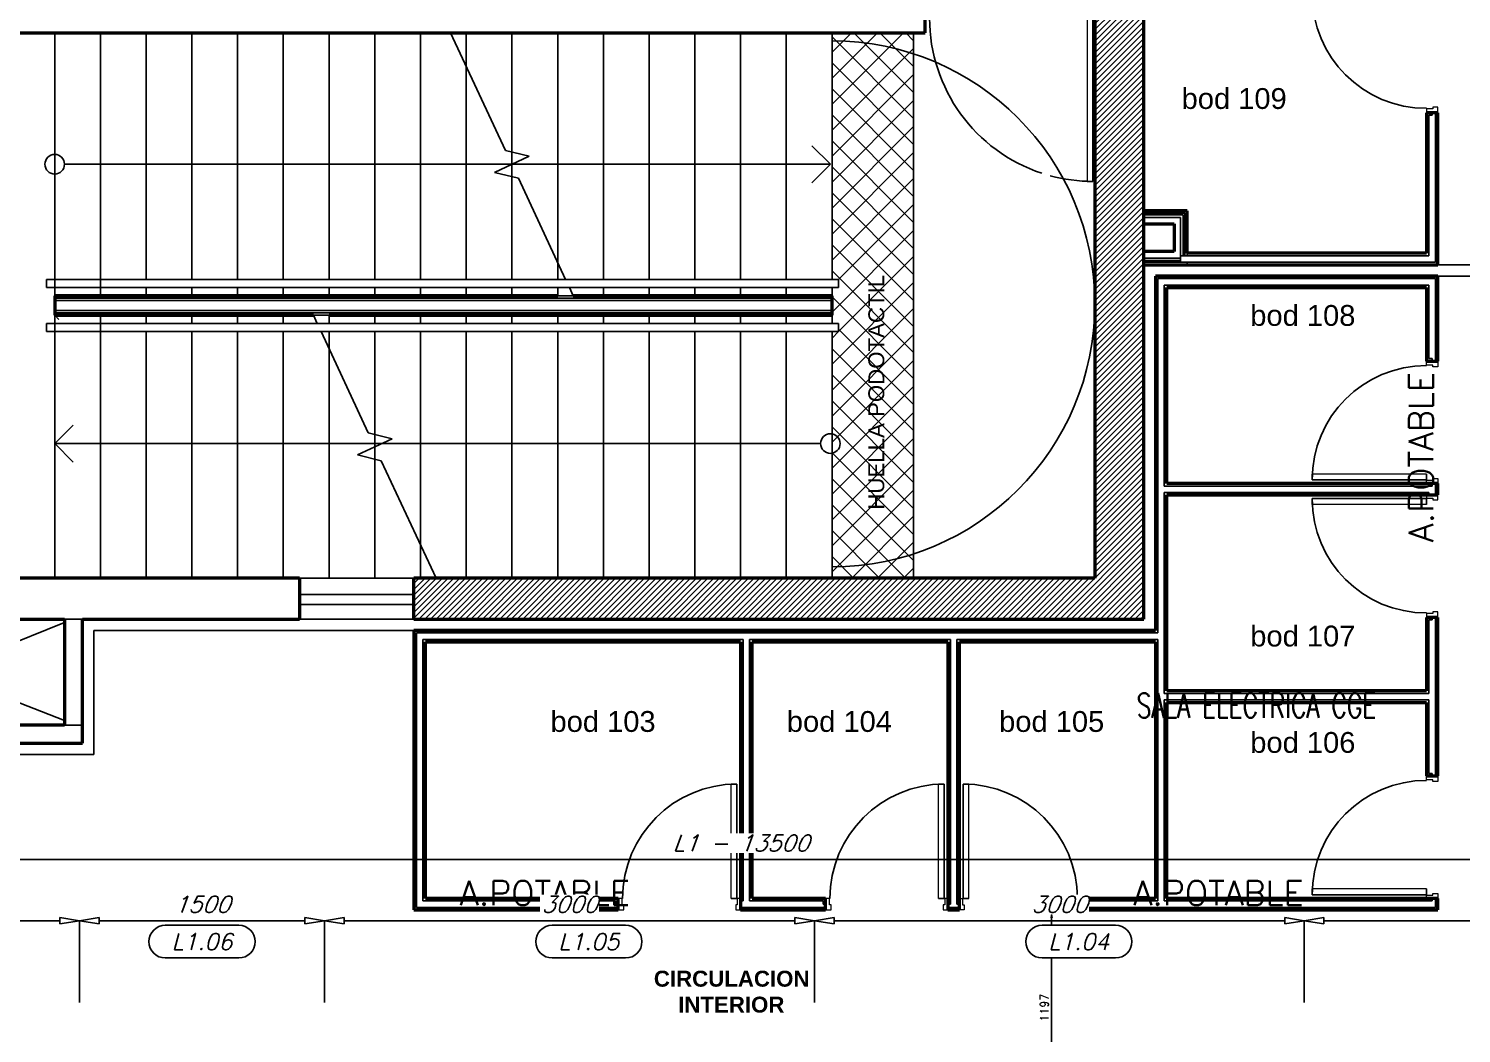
# Model space of a CAD drawing. Header units: millimetres. Extents: x -42700 to 155289, y -7931 to 68797.
# Drawn here: x 21795 to 30569, y 23163 to 29315 of the extents above; entities that cross this region are included whole.
import ezdxf
from ezdxf.enums import TextEntityAlignment as Align

# ---------------------------------------------------------------- set-up
doc = ezdxf.new("R2010")
doc.units = ezdxf.units.MM
doc.set_wipeout_variables(frame=1)
doc.linetypes.add('Overhead', pattern=[0.003969, 0.002381, -0.001587])
for name, color, linetype in [('01 arquitectura', 8, 'Continuous'), ('07.5 cotas detalle', 21, 'Continuous'), ('08.1 tags L1', 3, 'Continuous'), ('__L1_10Q', 7, 'Continuous')]:
    doc.layers.add(name, color=color, linetype=linetype)
doc.styles.add('Arial_2', font='arial.ttf', dxfattribs={"height": 0.0975})
doc.styles.add('Arial_4', font='arial.ttf', dxfattribs={"height": 0.1275})
doc.styles.add('Arial_B', font='arialbd.ttf', dxfattribs={"height": 0.0975})
doc.styles.add('DESC', font='romans.shx', dxfattribs={"oblique": 15})
doc.styles.add('QUOTE', font='romans.shx', dxfattribs={"oblique": 20})
doc.styles.add('ROMANS', font='romans')
doc.styles.add('ROMANS1', font='romans.shx')
doc.dimstyles.new('FIP_COTAS', dxfattribs={"dimtxt": 2, "dimasz": 1, "dimexe": 1, "dimexo": 1, "dimgap": 1, "dimtad": 1, "dimlfac": 0.25, "dimzin": 10, "dimdsep": 46, "dimtxsty": 'ROMANS', "dimcen": 1, "dimclrd": 256, "dimclre": 256, "dimclrt": 256, "dimadec": 0, "dimazin": 0, "dimtfac": 1, "dimtmove": 2, "dimatfit": 3, "dimfxl": 1, "dimtolj": 1, "dimtzin": 0, "dimarcsym": 0})
doc.dimstyles.new('QUOTE-DIS', dxfattribs={"dimscale": 50, "dimtxt": 2, "dimasz": 2.4, "dimexe": 0, "dimexo": 0, "dimgap": 1, "dimtad": 1, "dimdec": 0, "dimzin": 4, "dimdsep": 46, "dimtxsty": 'QUOTE', "dimblk1": 'CLOSEDBLANK', "dimblk2": 'CLOSEDBLANK', "dimsah": 1, "dimcen": 0.09, "dimclrd": 256, "dimclre": 256, "dimclrt": 9, "dimadec": 0, "dimazin": 0, "dimtfac": 1, "dimtdec": 0, "dimtix": 1, "dimtmove": 0, "dimatfit": 3, "dimldrblk": 'CLOSEDBLANK', "dimfxl": 1, "dimtfill": 1, "dimtolj": 1, "dimtzin": 0, "dimarcsym": 0})

# ---------------------------------------------------------------- blocks, each defined once
blk = doc.blocks.new('*D99')
at = {"layer": '07.5 cotas detalle', "lineweight": -2, "transparency": 16777216}
for p, q in [((28167.5, 23919.1), (28058.4, 23919.1)), ((28059.4, 23869.1), (28059.4, 22772.1)), ((28167.5, 22722.1), (28058.4, 22722.1))]:
    blk.add_line(p, q, dxfattribs=at)
at = {"layer": '07.5 cotas detalle', "transparency": 16777216}
for points in [[(28051.1, 23869.1), (28067.8, 23869.1), (28059.4, 23919.1)], [(28051.1, 22772.1), (28067.8, 22772.1), (28059.4, 22722.1)]]:
    blk.add_solid(points, dxfattribs=at)
at = {"layer": '07.5 cotas detalle', "color": 7, "transparency": 16777216, "insert": (28014.4, 23320.6), "char_height": 50, "attachment_point": 5, "rotation": 90, "style": 'ROMANS'}
blk.add_mtext('\\A1;1197', dxfattribs=at)
blk = doc.blocks.new('psz_tag')
blk.add_wipeout([(-225, 100), (-233.7, 99.6), (-242.4, 98.5), (-250.9, 96.6), (-259.2, 94), (-267.3, 90.6), (-275, 86.6), (-282.4, 81.9), (-289.3, 76.6), (-295.7, 70.7), (-301.6, 64.3), (-306.9, 57.4), (-311.6, 50), (-315.6, 42.3), (-319, 34.2), (-321.6, 25.9), (-323.5, 17.4), (-324.6, 8.7), (-325, 0), (-324.6, -8.7), (-323.5, -17.4), (-321.6, -25.9), (-319, -34.2), (-315.6, -42.3), (-311.6, -50), (-306.9, -57.4), (-301.6, -64.3), (-295.7, -70.7), (-289.3, -76.6), (-282.4, -81.9), (-275, -86.6), (-267.3, -90.6), (-259.2, -94), (-250.9, -96.6), (-242.4, -98.5), (-233.7, -99.6), (-225, -100), (225, -100), (233.7, -99.6), (242.4, -98.5), (250.9, -96.6), (259.2, -94), (267.3, -90.6), (275, -86.6), (282.4, -81.9), (289.3, -76.6), (295.7, -70.7), (301.6, -64.3), (306.9, -57.4), (311.6, -50), (315.6, -42.3), (319, -34.2), (321.6, -25.9), (323.5, -17.4), (324.6, -8.7), (325, 0), (324.6, 8.7), (323.5, 17.4), (321.6, 25.9), (319, 34.2), (315.6, 42.3), (311.6, 50), (306.9, 57.4), (301.6, 64.3), (295.7, 70.7), (289.3, 76.6), (282.4, 81.9), (275, 86.6), (267.3, 90.6), (259.2, 94), (250.9, 96.6), (242.4, 98.5), (233.7, 99.6), (225, 100)])
for p, q in [((-225, 100), (225, 100)), ((225, -100), (-225, -100))]:
    blk.add_line(p, q)
for centre, start, end in [((-225, 0), 90, 270), ((225, 0), 270, 90)]:
    blk.add_arc(centre, 100, start, end)
at = {"style": 'DESC', "oblique": 15, "flags": 8}
blk.add_attdef('TAG', text='', height=100, dxfattribs=at).set_placement((0, 0), align=Align.MIDDLE_CENTER)
blk = doc.blocks.new('_CLOSEDBLANK')
at = {"color": 0, "linetype": 'ByBlock'}
for p, q in [((-1, 0.167), (0, 0)), ((-1, 0.167), (-1, -0.167)), ((0, 0), (-1, -0.167))]:
    blk.add_line(p, q, dxfattribs=at)
blk = doc.blocks.new('*D378')
at = {"layer": '__L1_10Q', "lineweight": -2, "transparency": 16777216}
for p, q in [((29607, 23353), (29607, 23853)), ((32487, 23853), (29727, 23853)), ((32607, 23353), (32607, 23853))]:
    blk.add_line(p, q, dxfattribs=at)
at = {"layer": '__L1_10Q', "lineweight": -2, "transparency": 16777216, "xscale": 120, "yscale": 120, "zscale": 120, "rotation": 180}
blk.add_blockref('_CLOSEDBLANK', (29607, 23853), dxfattribs=at)
at = {"layer": '__L1_10Q', "lineweight": -2, "transparency": 16777216, "xscale": 120, "yscale": 120, "zscale": 120}
blk.add_blockref('_CLOSEDBLANK', (32607, 23853), dxfattribs=at)
at = {"layer": '__L1_10Q', "color": 9, "transparency": 16777216, "insert": (31107, 23953), "char_height": 100, "attachment_point": 5, "style": 'QUOTE', "bg_fill": 3, "box_fill_scale": 1.1, "bg_fill_color": 256, "bg_fill_true_color": 13158600, "bg_fill_transparency": 0}
blk.add_mtext('\\A1;3000', dxfattribs=at)
blk = doc.blocks.new('*D379')
at = {"layer": '__L1_10Q', "lineweight": -2, "transparency": 16777216}
for p, q in [((26607, 23353), (26607, 23853)), ((29487, 23853), (26727, 23853)), ((29607, 23353), (29607, 23853))]:
    blk.add_line(p, q, dxfattribs=at)
at = {"layer": '__L1_10Q', "lineweight": -2, "transparency": 16777216, "xscale": 120, "yscale": 120, "zscale": 120, "rotation": 180}
blk.add_blockref('_CLOSEDBLANK', (26607, 23853), dxfattribs=at)
at = {"layer": '__L1_10Q', "lineweight": -2, "transparency": 16777216, "xscale": 120, "yscale": 120, "zscale": 120}
blk.add_blockref('_CLOSEDBLANK', (29607, 23853), dxfattribs=at)
at = {"layer": '__L1_10Q', "color": 9, "transparency": 16777216, "insert": (28107, 23953), "char_height": 100, "attachment_point": 5, "style": 'QUOTE', "bg_fill": 3, "box_fill_scale": 1.1, "bg_fill_color": 256, "bg_fill_true_color": 13158600, "bg_fill_transparency": 0}
blk.add_mtext('\\A1;3000', dxfattribs=at)
blk = doc.blocks.new('*D380')
at = {"layer": '__L1_10Q', "lineweight": -2, "transparency": 16777216}
for p, q in [((23607, 23353), (23607, 23853)), ((26487, 23853), (23727, 23853)), ((26607, 23353), (26607, 23853))]:
    blk.add_line(p, q, dxfattribs=at)
at = {"layer": '__L1_10Q', "lineweight": -2, "transparency": 16777216, "xscale": 120, "yscale": 120, "zscale": 120, "rotation": 180}
blk.add_blockref('_CLOSEDBLANK', (23607, 23853), dxfattribs=at)
at = {"layer": '__L1_10Q', "lineweight": -2, "transparency": 16777216, "xscale": 120, "yscale": 120, "zscale": 120}
blk.add_blockref('_CLOSEDBLANK', (26607, 23853), dxfattribs=at)
at = {"layer": '__L1_10Q', "color": 9, "transparency": 16777216, "insert": (25107, 23953), "char_height": 100, "attachment_point": 5, "style": 'QUOTE', "bg_fill": 3, "box_fill_scale": 1.1, "bg_fill_color": 256, "bg_fill_true_color": 13158600, "bg_fill_transparency": 0}
blk.add_mtext('\\A1;3000', dxfattribs=at)
blk = doc.blocks.new('*D381')
at = {"layer": '__L1_10Q', "lineweight": -2, "transparency": 16777216}
for p, q in [((22107, 23353), (22107, 23853)), ((23487, 23853), (22227, 23853)), ((23607, 23353), (23607, 23853))]:
    blk.add_line(p, q, dxfattribs=at)
at = {"layer": '__L1_10Q', "lineweight": -2, "transparency": 16777216, "xscale": 120, "yscale": 120, "zscale": 120, "rotation": 180}
blk.add_blockref('_CLOSEDBLANK', (22107, 23853), dxfattribs=at)
at = {"layer": '__L1_10Q', "lineweight": -2, "transparency": 16777216, "xscale": 120, "yscale": 120, "zscale": 120}
blk.add_blockref('_CLOSEDBLANK', (23607, 23853), dxfattribs=at)
at = {"layer": '__L1_10Q', "color": 9, "transparency": 16777216, "insert": (22857, 23953), "char_height": 100, "attachment_point": 5, "style": 'QUOTE', "bg_fill": 3, "box_fill_scale": 1.1, "bg_fill_color": 256, "bg_fill_true_color": 13158600, "bg_fill_transparency": 0}
blk.add_mtext('\\A1;1500', dxfattribs=at)
blk = doc.blocks.new('*D382')
at = {"layer": '__L1_10Q', "lineweight": -2, "transparency": 16777216}
for p, q in [((19707, 23353), (19707, 23853)), ((21987, 23853), (19827, 23853)), ((22107, 23353), (22107, 23853))]:
    blk.add_line(p, q, dxfattribs=at)
at = {"layer": '__L1_10Q', "lineweight": -2, "transparency": 16777216, "xscale": 120, "yscale": 120, "zscale": 120, "rotation": 180}
blk.add_blockref('_CLOSEDBLANK', (19707, 23853), dxfattribs=at)
at = {"layer": '__L1_10Q', "lineweight": -2, "transparency": 16777216, "xscale": 120, "yscale": 120, "zscale": 120}
blk.add_blockref('_CLOSEDBLANK', (22107, 23853), dxfattribs=at)
at = {"layer": '__L1_10Q', "color": 9, "transparency": 16777216, "insert": (20907, 23953), "char_height": 100, "attachment_point": 5, "style": 'QUOTE', "bg_fill": 3, "box_fill_scale": 1.1, "bg_fill_color": 256, "bg_fill_true_color": 13158600, "bg_fill_transparency": 0}
blk.add_mtext('\\A1;2400', dxfattribs=at)
blk = doc.blocks.new('*D386')
at = {"layer": '__L1_10Q', "lineweight": -2, "transparency": 16777216}
for p, q in [((19407, 23353), (19407, 24228)), ((32787, 24228), (19527, 24228)), ((32907, 23353), (32907, 24228))]:
    blk.add_line(p, q, dxfattribs=at)
at = {"layer": '__L1_10Q', "lineweight": -2, "transparency": 16777216, "xscale": 120, "yscale": 120, "zscale": 120, "rotation": 180}
blk.add_blockref('_CLOSEDBLANK', (19407, 24228), dxfattribs=at)
at = {"layer": '__L1_10Q', "lineweight": -2, "transparency": 16777216, "xscale": 120, "yscale": 120, "zscale": 120}
blk.add_blockref('_CLOSEDBLANK', (32907, 24228), dxfattribs=at)
at = {"layer": '__L1_10Q', "color": 9, "transparency": 16777216, "insert": (26157, 24328), "char_height": 100, "attachment_point": 5, "style": 'QUOTE', "bg_fill": 3, "box_fill_scale": 1.1, "bg_fill_color": 256, "bg_fill_true_color": 13158600, "bg_fill_transparency": 0}
blk.add_mtext('\\A1;L1 - 13500', dxfattribs=at)

msp = doc.modelspace()

# ---------------------------------------------------------------- hatches: boundary and pattern name
at = {"layer": '01 arquitectura'}
h = msp.add_hatch(dxfattribs=at)
h.set_pattern_fill('_USER', color=9, scale=24.999937, angle=45, style=0, pattern_type=0)
h.set_pattern_definition([(45, (19924.695, 24939.628), (-17.677625, 17.677625), [])])
h.paths.add_polyline_path([(28624.673, 25699.626), (28624.673, 31754.61), (28324.674, 31754.61), (28324.674, 25949.625), (24154.684, 25949.625), (24154.684, 25699.626)])
h = msp.add_hatch(dxfattribs=at)
h.set_pattern_fill('FP_5', color=9, scale=999.9975, style=0, pattern_type=2)
h.set_pattern_definition([(45, (23022.68, 24364.56), (-79.5493, 79.5493), []), (135, (23022.68, 24364.56), (-79.5493, -79.5493), [])])
h.paths.add_polyline_path([(26754.678, 25949.625), (27214.677, 25949.625), (27214.677, 29289.617), (26714.678, 29289.617), (26714.678, 27779.62), (26754.678, 27779.62), (26754.678, 27729.621), (26714.678, 27729.621), (26714.678, 27509.621), (26754.678, 27509.621), (26754.678, 27459.621), (26714.678, 27459.621), (26714.678, 25949.625)])

# ---------------------------------------------------------------- linework, layer by layer
at = {"layer": '01 arquitectura', "color": 8, "lineweight": 50}
for p, q in [((28324.674, 31754.61), (28324.674, 25949.625)), ((28624.673, 25949.625), (28624.673, 31754.61)), ((27284.677, 29289.617), (27284.677, 29539.616)), ((19929.695, 29289.617), (27284.677, 29289.617)), ((30354.669, 28799.618), (30354.669, 27939.62)), ((30424.669, 28799.618), (30354.669, 28799.618)), ((30424.669, 27869.62), (30424.669, 28799.618)), ((28889.673, 28199.619), (28624.673, 28199.619)), ((28889.673, 27939.62), (28889.673, 28199.619)), ((28624.673, 28119.62), (28809.673, 28119.62)), ((28809.673, 28119.62), (28809.673, 27949.62)), ((28809.673, 27949.62), (28624.673, 27949.62)), ((30354.669, 27939.62), (28889.673, 27939.62)), ((28624.673, 27869.62), (30424.669, 27869.62)), ((28694.673, 27799.62), (28694.673, 25629.626)), ((30424.669, 27799.62), (28694.673, 27799.62)), ((28764.673, 26529.624), (28764.673, 27729.621)), ((28764.673, 27729.621), (30354.669, 27729.621)), ((30354.669, 27729.621), (30354.669, 27279.622)), ((30424.669, 27279.622), (30424.669, 27799.62)), ((25034.682, 27679.621), (21954.69, 27679.621)), ((21954.69, 27679.621), (21954.69, 27559.621)), ((26714.678, 27679.621), (25130.06, 27679.621)), ((26714.678, 27559.621), (26714.678, 27679.621)), ((21954.69, 27559.621), (23539.308, 27559.621)), ((23634.686, 27559.621), (26714.678, 27559.621)), ((30354.669, 27279.622), (30424.669, 27279.622)), ((30424.669, 26529.624), (28764.673, 26529.624)), ((30424.669, 26459.624), (30424.669, 26529.624)), ((28764.673, 26459.624), (30424.669, 26459.624)), ((28764.673, 25259.627), (28764.673, 26459.624)), ((23454.686, 25949.625), (20264.694, 25949.625)), ((23454.686, 25949.625), (23454.686, 25699.626)), ((28324.674, 25949.625), (24154.684, 25949.625)), ((24154.684, 25699.626), (24154.684, 25949.625)), ((28624.673, 25699.626), (28624.673, 25949.625)), ((30354.669, 25709.626), (30354.669, 25259.627)), ((30424.669, 25709.626), (30354.669, 25709.626)), ((30424.669, 24739.628), (30424.669, 25709.626)), ((20514.694, 25699.626), (22014.69, 25699.626)), ((22014.69, 25699.626), (22014.69, 25049.627)), ((22124.69, 25699.626), (23454.686, 25699.626)), ((22124.69, 24939.628), (22124.69, 25699.626)), ((24154.684, 25699.626), (28624.673, 25699.626)), ((28694.673, 25629.626), (24154.684, 25629.626)), ((24154.684, 25629.626), (24154.684, 23919.63)), ((24224.684, 23989.63), (24224.684, 25559.626)), ((24224.684, 25559.626), (26154.679, 25559.626)), ((26154.679, 25559.626), (26154.679, 23919.63)), ((26224.679, 25559.626), (27424.676, 25559.626)), ((26224.679, 23989.63), (26224.679, 25559.626)), ((27424.676, 25559.626), (27424.676, 23919.63)), ((27494.676, 25559.626), (28694.673, 25559.626)), ((27494.676, 23919.63), (27494.676, 25559.626)), ((28694.673, 25559.626), (28694.673, 23989.63)), ((30354.669, 25259.627), (28764.673, 25259.627)), ((28764.673, 25189.627), (30354.669, 25189.627)), ((28764.673, 23989.63), (28764.673, 25189.627)), ((30354.669, 25189.627), (30354.669, 24739.628)), ((22014.69, 25049.627), (20514.694, 25049.627)), ((18154.699, 24939.628), (22124.69, 24939.628)), ((30354.669, 24739.628), (30424.669, 24739.628)), ((25404.681, 23989.63), (24224.684, 23989.63)), ((25404.681, 23919.63), (25404.681, 23989.63)), ((26674.678, 23989.63), (26224.679, 23989.63)), ((26674.678, 23919.63), (26674.678, 23989.63)), ((28694.673, 23989.63), (28244.674, 23989.63)), ((28244.674, 23989.63), (28244.674, 23919.63)), ((30424.669, 23989.63), (28764.673, 23989.63)), ((30424.669, 23919.63), (30424.669, 23989.63)), ((24154.684, 23919.63), (25404.681, 23919.63)), ((26154.679, 23919.63), (26674.678, 23919.63)), ((27424.676, 23919.63), (27494.676, 23919.63)), ((28244.674, 23919.63), (30424.669, 23919.63))]:
    msp.add_line(p, q, dxfattribs=at)
at = {"layer": '01 arquitectura', "color": 8, "lineweight": 18}
for p, q in [((28277.146, 29379.616), (28277.146, 28379.619)), ((30354.669, 28824.625), (30354.669, 28799.618)), ((30394.669, 28824.625), (30354.669, 28824.625)), ((30424.669, 28834.625), (30394.669, 28834.625)), ((30394.669, 28834.625), (30394.669, 28824.625)), ((30424.669, 28799.618), (30424.669, 28834.625)), ((30354.669, 27254.614), (30354.669, 27279.622)), ((30394.669, 27254.614), (30354.669, 27254.614)), ((30394.669, 27244.614), (30394.669, 27254.614)), ((30424.669, 27244.614), (30394.669, 27244.614)), ((30424.669, 27279.622), (30424.669, 27244.614)), ((30354.669, 26587.152), (29654.671, 26587.152)), ((30354.669, 26549.669), (30394.669, 26549.669)), ((30354.669, 26529.624), (30354.669, 26549.669)), ((30394.669, 26559.598), (30424.669, 26559.598)), ((30394.669, 26549.669), (30394.669, 26559.598)), ((30424.669, 26559.598), (30424.669, 26529.624)), ((30354.669, 26459.624), (30354.669, 26439.578)), ((30354.669, 26439.578), (30394.669, 26439.578)), ((30394.669, 26439.578), (30394.669, 26429.649)), ((30394.669, 26429.649), (30424.669, 26429.649)), ((30424.669, 26429.649), (30424.669, 26459.624)), ((30354.669, 26402.096), (29654.671, 26402.096)), ((30354.669, 25734.633), (30354.669, 25709.626)), ((30394.669, 25734.633), (30354.669, 25734.633)), ((30424.669, 25744.633), (30394.669, 25744.633)), ((30394.669, 25744.633), (30394.669, 25734.633)), ((30424.669, 25709.626), (30424.669, 25744.633)), ((26097.151, 23989.63), (26097.151, 24689.628)), ((27367.148, 23989.63), (27367.148, 24689.628)), ((27552.204, 23989.63), (27552.204, 24689.628)), ((30354.669, 24714.621), (30354.669, 24739.628)), ((30394.669, 24714.621), (30354.669, 24714.621)), ((30394.669, 24704.621), (30394.669, 24714.621)), ((30424.669, 24704.621), (30394.669, 24704.621)), ((30424.669, 24739.628), (30424.669, 24704.621)), ((30354.669, 24047.158), (29654.671, 24047.158)), ((25429.689, 23989.63), (25404.681, 23989.63)), ((25429.689, 23949.63), (25429.689, 23989.63)), ((26154.679, 23989.63), (26134.634, 23989.63)), ((26134.634, 23989.63), (26134.634, 23949.63)), ((26699.686, 23989.63), (26674.678, 23989.63)), ((26699.686, 23949.63), (26699.686, 23989.63)), ((27424.676, 23989.63), (27404.63, 23989.63)), ((27404.63, 23989.63), (27404.63, 23949.63)), ((27494.676, 23989.63), (27514.722, 23989.63)), ((27514.722, 23989.63), (27514.722, 23949.63)), ((28219.667, 23949.63), (28219.667, 23989.63)), ((28219.667, 23989.63), (28244.674, 23989.63)), ((30354.669, 24009.676), (30394.669, 24009.676)), ((30354.669, 23989.63), (30354.669, 24009.676)), ((30394.669, 24019.605), (30424.669, 24019.605)), ((30394.669, 24009.676), (30394.669, 24019.605)), ((30424.669, 24019.605), (30424.669, 23989.63)), ((25404.681, 23919.63), (25439.689, 23919.63)), ((25439.689, 23949.63), (25429.689, 23949.63)), ((25439.689, 23919.63), (25439.689, 23949.63)), ((26134.634, 23949.63), (26124.705, 23949.63)), ((26124.705, 23949.63), (26124.705, 23919.63)), ((26124.705, 23919.63), (26154.679, 23919.63)), ((26674.678, 23919.63), (26709.686, 23919.63)), ((26709.686, 23949.63), (26699.686, 23949.63)), ((26709.686, 23919.63), (26709.686, 23949.63)), ((27404.63, 23949.63), (27394.701, 23949.63)), ((27394.701, 23949.63), (27394.701, 23919.63)), ((27394.701, 23919.63), (27424.676, 23919.63)), ((27524.651, 23919.63), (27494.676, 23919.63)), ((27514.722, 23949.63), (27524.651, 23949.63)), ((27524.651, 23949.63), (27524.651, 23919.63)), ((28209.667, 23949.63), (28219.667, 23949.63)), ((28209.667, 23919.63), (28209.667, 23949.63)), ((28244.674, 23919.63), (28209.667, 23919.63))]:
    msp.add_line(p, q, dxfattribs=at)
at = {"layer": '01 arquitectura', "color": 8}
for p, q in [((28312.146, 29379.616), (28312.146, 28379.619)), ((21954.69, 29289.617), (21454.691, 29289.617)), ((21954.69, 29289.617), (21954.69, 27679.621)), ((21954.69, 25949.625), (21954.69, 29289.617)), ((22234.689, 29289.617), (22234.689, 27679.621)), ((22514.689, 29289.617), (22514.689, 27779.62)), ((22794.688, 29289.617), (22794.688, 27779.62)), ((23074.687, 29289.617), (23074.687, 27779.62)), ((23354.686, 29289.617), (23354.686, 27779.62)), ((23634.686, 29289.617), (23634.686, 27779.62)), ((23914.685, 29289.617), (23914.685, 27779.62)), ((24194.684, 29289.617), (24194.684, 27779.62)), ((24715.063, 28569.585), (24379.306, 29289.617)), ((24474.684, 29289.617), (24474.684, 29085.079)), ((24754.683, 29289.617), (24754.683, 28559.956)), ((25034.682, 29289.617), (25034.682, 27884.158)), ((25314.682, 29289.617), (25314.682, 27779.62)), ((25594.681, 29289.617), (25594.681, 27779.62)), ((25874.68, 29289.617), (25874.68, 27779.62)), ((26154.679, 29289.617), (26154.679, 27779.62)), ((26434.679, 29289.617), (26434.679, 27779.62)), ((26714.678, 29289.617), (26714.678, 27779.62)), ((26714.678, 29289.617), (26714.678, 27779.62)), ((26714.678, 29289.617), (26714.678, 27779.62)), ((27214.677, 29289.617), (26714.678, 29289.617)), ((27214.677, 25949.625), (27214.677, 29289.617)), ((24474.684, 29085.079), (24474.684, 27779.62)), ((30369.669, 28784.618), (30369.669, 27924.62)), ((30389.669, 28784.618), (30369.669, 28784.618)), ((30389.669, 28784.618), (30389.669, 28799.618)), ((30409.669, 27884.62), (30409.669, 28799.618)), ((24648.475, 28435.093), (24860.891, 28534.144)), ((24860.891, 28534.144), (24715.063, 28569.585)), ((24754.683, 28559.956), (24754.683, 28484.619)), ((26704.678, 28484.619), (26591.541, 28597.755)), ((22014.69, 28484.619), (26704.678, 28484.619)), ((24794.303, 28399.653), (24648.475, 28435.093)), ((24754.683, 28484.619), (24754.683, 28409.281)), ((26704.678, 28484.619), (26591.541, 28371.482)), ((24754.683, 28409.281), (24754.683, 27779.62)), ((25083.429, 27779.62), (24794.303, 28399.653)), ((28312.146, 28379.619), (28277.146, 28379.619)), ((28874.673, 28184.619), (28624.673, 28184.619)), ((28864.673, 28174.619), (28624.673, 28174.619)), ((28864.673, 27924.62), (28864.673, 28174.619)), ((28874.673, 27924.62), (28874.673, 28184.619)), ((28849.673, 28159.619), (28624.673, 28159.619)), ((28849.673, 27884.62), (28849.673, 28159.619)), ((28624.673, 27909.62), (28849.673, 27909.62)), ((28849.673, 27924.62), (30369.669, 27924.62)), ((28889.673, 27939.62), (28889.673, 27924.62)), ((25034.682, 27884.158), (25034.682, 27779.62)), ((28624.673, 27894.62), (28849.673, 27894.62)), ((28624.673, 27884.62), (30409.669, 27884.62)), ((28889.673, 27884.62), (28889.673, 27869.62)), ((30424.669, 27869.62), (31574.666, 27869.62)), ((21904.69, 27779.62), (26754.678, 27779.62)), ((21904.69, 27779.62), (21904.69, 27729.621)), ((21904.69, 27729.621), (26754.678, 27729.621)), ((22514.689, 27729.621), (22514.689, 27679.621)), ((22794.688, 27729.621), (22794.688, 27679.621)), ((23074.687, 27729.621), (23074.687, 27679.621)), ((23354.686, 27729.621), (23354.686, 27679.621)), ((23634.686, 27729.621), (23634.686, 27679.621)), ((23914.685, 27729.621), (23914.685, 27679.621)), ((24194.684, 27729.621), (24194.684, 27679.621)), ((24474.684, 27729.621), (24474.684, 27679.621)), ((24754.683, 27729.621), (24754.683, 27679.621)), ((25034.682, 27729.621), (25034.682, 27679.621)), ((25130.06, 27679.621), (25106.744, 27729.621)), ((25314.682, 27729.621), (25314.682, 27679.621)), ((25594.681, 27729.621), (25594.681, 27679.621)), ((25874.68, 27729.621), (25874.68, 27679.621)), ((26154.679, 27729.621), (26154.679, 27679.621)), ((26434.679, 27729.621), (26434.679, 27679.621)), ((26714.678, 27729.621), (26714.678, 27679.621)), ((26714.678, 27729.621), (26714.678, 27679.621)), ((26714.678, 27729.621), (26714.678, 27509.621)), ((26754.678, 27779.62), (26754.678, 27729.621)), ((28709.673, 25614.626), (28709.673, 27784.62)), ((28709.673, 27784.62), (30409.669, 27784.62)), ((28749.673, 26514.624), (28749.673, 27744.621)), ((28749.673, 27744.621), (30369.669, 27744.621)), ((30369.669, 27744.621), (30369.669, 27294.622)), ((30409.669, 27279.622), (30409.669, 27784.62)), ((31574.666, 27799.62), (30424.669, 27799.62)), ((26714.678, 27664.621), (21954.69, 27664.621)), ((26714.678, 27649.621), (21954.69, 27649.621)), ((25034.682, 27679.621), (25130.06, 27679.621)), ((21954.685, 27559.616), (21979.434, 27534.868)), ((26714.678, 27589.621), (21954.69, 27589.621)), ((26714.678, 27574.621), (21954.69, 27574.621)), ((21954.69, 25949.625), (21954.69, 27559.621)), ((21954.69, 25949.625), (21954.69, 27559.621)), ((22234.689, 25949.625), (22234.689, 27559.621)), ((22514.689, 27509.621), (22514.689, 27559.621)), ((22794.688, 27509.621), (22794.688, 27559.621)), ((23074.687, 27509.621), (23074.687, 27559.621)), ((23354.686, 27509.621), (23354.686, 27559.621)), ((23634.686, 27559.621), (23539.308, 27559.621)), ((23539.308, 27559.621), (23562.624, 27509.621)), ((23634.686, 27509.621), (23634.686, 27559.621)), ((23914.685, 27509.621), (23914.685, 27559.621)), ((24194.684, 27509.621), (24194.684, 27559.621)), ((24474.684, 27509.621), (24474.684, 27559.621)), ((24754.683, 27509.621), (24754.683, 27559.621)), ((25034.682, 27509.621), (25034.682, 27559.621)), ((25314.682, 27509.621), (25314.682, 27559.621)), ((25594.681, 27509.621), (25594.681, 27559.621)), ((25874.68, 27509.621), (25874.68, 27559.621)), ((26154.679, 27509.621), (26154.679, 27559.621)), ((26434.679, 27509.621), (26434.679, 27559.621)), ((26714.678, 27509.621), (26714.678, 27559.621)), ((21904.69, 27509.621), (26754.678, 27509.621)), ((21904.69, 27459.621), (21904.69, 27509.621)), ((26754.678, 27459.621), (26754.678, 27509.621)), ((21904.69, 27459.621), (26754.678, 27459.621)), ((22514.689, 25949.625), (22514.689, 27459.621)), ((22794.688, 25949.625), (22794.688, 27459.621)), ((23074.687, 25949.625), (23074.687, 27459.621)), ((23354.686, 25949.625), (23354.686, 27459.621)), ((23585.939, 27459.621), (23875.065, 26839.589)), ((23634.686, 27355.083), (23634.686, 27459.621)), ((23914.685, 26829.96), (23914.685, 27459.621)), ((24194.684, 26154.163), (24194.684, 27459.621)), ((24474.684, 25949.625), (24474.684, 27459.621)), ((24754.683, 25949.625), (24754.683, 27459.621)), ((25034.682, 25949.625), (25034.682, 27459.621)), ((25314.682, 25949.625), (25314.682, 27459.621)), ((25594.681, 25949.625), (25594.681, 27459.621)), ((25874.68, 25949.625), (25874.68, 27459.621)), ((26154.679, 25949.625), (26154.679, 27459.621)), ((26434.679, 25949.625), (26434.679, 27459.621)), ((26714.678, 25949.625), (26714.678, 27459.621)), ((26714.678, 27459.621), (26714.678, 25949.625)), ((23634.686, 25949.625), (23634.686, 27355.083)), ((30369.669, 27294.622), (30389.669, 27294.622)), ((30389.669, 27279.622), (30389.669, 27294.622)), ((21954.69, 26774.623), (22067.827, 26887.76)), ((26644.678, 26774.623), (21954.69, 26774.623)), ((21954.69, 26774.623), (22067.827, 26661.486)), ((24020.893, 26804.148), (23808.477, 26705.098)), ((23875.065, 26839.589), (24020.893, 26804.148)), ((23914.685, 26754.623), (23914.685, 26829.96)), ((23808.477, 26705.098), (23954.305, 26669.657)), ((23914.685, 26679.286), (23914.685, 26754.623)), ((23914.685, 25949.625), (23914.685, 26679.286)), ((23954.305, 26669.657), (24290.062, 25949.625)), ((29654.671, 26552.152), (29654.671, 26587.152)), ((30354.669, 26552.152), (30354.669, 26587.152)), ((28749.673, 26514.624), (30389.669, 26514.624)), ((30354.669, 26552.152), (29654.671, 26552.152)), ((30389.669, 26514.624), (30389.669, 26529.624)), ((30409.669, 26459.624), (30409.669, 26529.624)), ((28749.673, 26474.624), (30369.669, 26474.624)), ((28749.673, 25244.627), (28749.673, 26474.624)), ((29654.671, 26437.096), (29654.671, 26402.096)), ((30354.669, 26437.096), (29654.671, 26437.096)), ((30354.669, 26437.096), (30354.669, 26402.096)), ((30369.669, 26459.624), (30369.669, 26474.624)), ((24194.684, 25949.625), (24194.684, 26154.163)), ((24154.684, 25949.625), (23454.686, 25949.625)), ((26714.678, 25949.625), (27214.677, 25949.625)), ((23454.686, 25849.625), (24154.684, 25849.625)), ((23454.686, 25789.625), (24154.684, 25789.625)), ((30389.669, 25694.626), (30389.669, 25709.626)), ((30409.669, 24739.628), (30409.669, 25709.626)), ((22014.69, 25679.626), (20528.836, 25079.627)), ((22014.69, 25079.627), (20539.636, 25645.847)), ((24154.684, 25629.626), (22194.689, 25629.626)), ((22194.689, 25629.626), (22194.689, 24869.628)), ((23454.686, 25699.626), (24154.684, 25699.626)), ((30369.669, 25694.626), (30369.669, 25244.627)), ((30389.669, 25694.626), (30369.669, 25694.626)), ((28709.673, 25614.626), (24169.684, 25614.626)), ((24169.684, 23934.63), (24169.684, 25614.626)), ((24209.684, 23974.63), (24209.684, 25574.626)), ((24209.684, 25574.626), (26169.679, 25574.626)), ((26169.679, 23974.63), (26169.679, 25574.626)), ((27439.676, 25574.626), (26209.679, 25574.626)), ((26209.679, 23974.63), (26209.679, 25574.626)), ((27439.676, 23954.63), (27439.676, 25574.626)), ((28709.673, 25574.626), (27479.676, 25574.626)), ((27479.676, 23954.63), (27479.676, 25574.626)), ((28709.673, 23974.63), (28709.673, 25574.626)), ((28749.673, 25244.627), (30369.669, 25244.627)), ((28749.673, 25204.627), (30369.669, 25204.627)), ((28749.673, 23974.63), (28749.673, 25204.627)), ((30369.669, 25204.627), (30369.669, 24754.628)), ((22194.689, 24869.628), (10884.718, 24869.628)), ((30369.669, 24754.628), (30389.669, 24754.628)), ((30389.669, 24739.628), (30389.669, 24754.628)), ((26132.151, 24689.628), (26097.151, 24689.628)), ((26132.151, 23989.63), (26132.151, 24689.628)), ((27402.148, 24689.628), (27367.148, 24689.628)), ((27402.148, 23989.63), (27402.148, 24689.628)), ((27517.204, 24689.628), (27552.204, 24689.628)), ((27517.204, 23989.63), (27517.204, 24689.628)), ((29654.671, 24012.158), (29654.671, 24047.158)), ((30354.669, 24012.158), (30354.669, 24047.158)), ((25389.681, 23974.63), (24209.684, 23974.63)), ((25389.681, 23954.63), (25389.681, 23974.63)), ((25389.681, 23954.63), (25404.681, 23954.63)), ((26132.151, 23989.63), (26097.151, 23989.63)), ((26169.679, 23974.63), (26154.679, 23974.63)), ((26659.678, 23974.63), (26209.679, 23974.63)), ((26659.678, 23954.63), (26659.678, 23974.63)), ((26659.678, 23954.63), (26674.678, 23954.63)), ((27402.148, 23989.63), (27367.148, 23989.63)), ((27424.676, 23954.63), (27439.676, 23954.63)), ((27479.676, 23954.63), (27494.676, 23954.63)), ((27517.204, 23989.63), (27552.204, 23989.63)), ((28244.674, 23954.63), (28259.674, 23954.63)), ((28259.674, 23974.63), (28259.674, 23954.63)), ((28709.673, 23974.63), (28259.674, 23974.63)), ((28749.673, 23974.63), (30389.669, 23974.63)), ((30354.669, 24012.158), (29654.671, 24012.158)), ((30389.669, 23974.63), (30389.669, 23989.63)), ((30409.669, 23934.63), (30409.669, 23989.63)), ((24169.684, 23934.63), (25404.681, 23934.63)), ((26154.679, 23934.63), (26674.678, 23934.63)), ((27424.676, 23934.63), (27494.676, 23934.63)), ((28244.674, 23934.63), (30409.669, 23934.63))]:
    msp.add_line(p, q, dxfattribs=at)
at = {"layer": '01 arquitectura', "color": 8, "linetype": 'Overhead'}
for p, q in [((21954.69, 29289.617), (21954.69, 27679.621)), ((22234.689, 29289.617), (22234.689, 27679.621)), ((22514.689, 29289.617), (22514.689, 27779.62)), ((22794.688, 29289.617), (22794.688, 27779.62)), ((23074.687, 29289.617), (23074.687, 27779.62)), ((23354.686, 29289.617), (23354.686, 27779.62)), ((23634.686, 29289.617), (23634.686, 27779.62)), ((23914.685, 29289.617), (23914.685, 27779.62)), ((24194.684, 29289.617), (24194.684, 27779.62)), ((24474.684, 29289.617), (24474.684, 29085.079)), ((24474.684, 29289.617), (24474.684, 29085.079)), ((24474.684, 29289.617), (24474.684, 29085.079)), ((24754.683, 29289.617), (24754.683, 28559.956)), ((24754.683, 29289.617), (24754.683, 28559.956)), ((24754.683, 29289.617), (24754.683, 28559.956)), ((25034.682, 29289.617), (25034.682, 27884.158)), ((25034.682, 29289.617), (25034.682, 27884.158)), ((25034.682, 29289.617), (25034.682, 27884.158)), ((25314.682, 29289.617), (25314.682, 27779.62)), ((25314.682, 29289.617), (25314.682, 27779.62)), ((25314.682, 29289.617), (25314.682, 27779.62)), ((25594.681, 29289.617), (25594.681, 27779.62)), ((25594.681, 29289.617), (25594.681, 27779.62)), ((25594.681, 29289.617), (25594.681, 27779.62)), ((25874.68, 29289.617), (25874.68, 27779.62)), ((25874.68, 29289.617), (25874.68, 27779.62)), ((25874.68, 29289.617), (25874.68, 27779.62)), ((26154.679, 29289.617), (26154.679, 27779.62)), ((26154.679, 29289.617), (26154.679, 27779.62)), ((26154.679, 29289.617), (26154.679, 27779.62)), ((26434.679, 29289.617), (26434.679, 27779.62)), ((26434.679, 29289.617), (26434.679, 27779.62)), ((26434.679, 29289.617), (26434.679, 27779.62)), ((26714.678, 29289.617), (26714.678, 27779.62)), ((24474.684, 29085.079), (24474.684, 27779.62)), ((24754.683, 28559.956), (24754.683, 28484.619)), ((24754.683, 28484.619), (24754.683, 28409.281)), ((24754.683, 28484.619), (24754.683, 28409.281)), ((24754.683, 28484.619), (24754.683, 28409.281)), ((24754.683, 28409.281), (24754.683, 27779.62)), ((25034.682, 27884.158), (25034.682, 27779.62)), ((22514.689, 27729.621), (22514.689, 27679.621)), ((22794.688, 27729.621), (22794.688, 27679.621)), ((23074.687, 27729.621), (23074.687, 27679.621)), ((23354.686, 27729.621), (23354.686, 27679.621)), ((23634.686, 27729.621), (23634.686, 27679.621)), ((23914.685, 27729.621), (23914.685, 27679.621)), ((24194.684, 27729.621), (24194.684, 27679.621)), ((24474.684, 27729.621), (24474.684, 27679.621)), ((24754.683, 27729.621), (24754.683, 27679.621)), ((25034.682, 27729.621), (25034.682, 27679.621)), ((25314.682, 27729.621), (25314.682, 27679.621)), ((25314.682, 27729.621), (25314.682, 27679.621)), ((25314.682, 27729.621), (25314.682, 27679.621)), ((25594.681, 27729.621), (25594.681, 27679.621)), ((25594.681, 27729.621), (25594.681, 27679.621)), ((25594.681, 27729.621), (25594.681, 27679.621)), ((25874.68, 27729.621), (25874.68, 27679.621)), ((25874.68, 27729.621), (25874.68, 27679.621)), ((25874.68, 27729.621), (25874.68, 27679.621)), ((26154.679, 27729.621), (26154.679, 27679.621)), ((26154.679, 27729.621), (26154.679, 27679.621)), ((26154.679, 27729.621), (26154.679, 27679.621)), ((26434.679, 27729.621), (26434.679, 27679.621)), ((26434.679, 27729.621), (26434.679, 27679.621)), ((26434.679, 27729.621), (26434.679, 27679.621)), ((26714.678, 27729.621), (26714.678, 27679.621)), ((25130.06, 27679.621), (26714.678, 27679.621)), ((21954.69, 25949.625), (21954.69, 27559.621)), ((23539.308, 27559.621), (21954.69, 27559.621)), ((22234.689, 25949.625), (22234.689, 27559.621)), ((22234.689, 25949.625), (22234.689, 27559.621)), ((22234.689, 25949.625), (22234.689, 27559.621)), ((22514.689, 27509.621), (22514.689, 27559.621)), ((22514.689, 27509.621), (22514.689, 27559.621)), ((22514.689, 27509.621), (22514.689, 27559.621)), ((22794.688, 27509.621), (22794.688, 27559.621)), ((22794.688, 27509.621), (22794.688, 27559.621)), ((22794.688, 27509.621), (22794.688, 27559.621)), ((23074.687, 27509.621), (23074.687, 27559.621)), ((23074.687, 27509.621), (23074.687, 27559.621)), ((23074.687, 27509.621), (23074.687, 27559.621)), ((23354.686, 27509.621), (23354.686, 27559.621)), ((23354.686, 27509.621), (23354.686, 27559.621)), ((23354.686, 27509.621), (23354.686, 27559.621)), ((23634.686, 27509.621), (23634.686, 27559.621)), ((23914.685, 27509.621), (23914.685, 27559.621)), ((24194.684, 27509.621), (24194.684, 27559.621)), ((24474.684, 27509.621), (24474.684, 27559.621)), ((24754.683, 27509.621), (24754.683, 27559.621)), ((25034.682, 27509.621), (25034.682, 27559.621)), ((25314.682, 27509.621), (25314.682, 27559.621)), ((25594.681, 27509.621), (25594.681, 27559.621)), ((25874.68, 27509.621), (25874.68, 27559.621)), ((26154.679, 27509.621), (26154.679, 27559.621)), ((26434.679, 27509.621), (26434.679, 27559.621)), ((26714.678, 27509.621), (26714.678, 27559.621)), ((22514.689, 25949.625), (22514.689, 27459.621)), ((22514.689, 25949.625), (22514.689, 27459.621)), ((22514.689, 25949.625), (22514.689, 27459.621)), ((22794.688, 25949.625), (22794.688, 27459.621)), ((22794.688, 25949.625), (22794.688, 27459.621)), ((22794.688, 25949.625), (22794.688, 27459.621)), ((23074.687, 25949.625), (23074.687, 27459.621)), ((23074.687, 25949.625), (23074.687, 27459.621)), ((23074.687, 25949.625), (23074.687, 27459.621)), ((23354.686, 25949.625), (23354.686, 27459.621)), ((23354.686, 25949.625), (23354.686, 27459.621)), ((23354.686, 25949.625), (23354.686, 27459.621)), ((23634.686, 27355.083), (23634.686, 27459.621)), ((23914.685, 26829.96), (23914.685, 27459.621)), ((24194.684, 26154.163), (24194.684, 27459.621)), ((24474.684, 25949.625), (24474.684, 27459.621)), ((24754.683, 25949.625), (24754.683, 27459.621)), ((25034.682, 25949.625), (25034.682, 27459.621)), ((25314.682, 25949.625), (25314.682, 27459.621)), ((25594.681, 25949.625), (25594.681, 27459.621)), ((25874.68, 25949.625), (25874.68, 27459.621)), ((26154.679, 25949.625), (26154.679, 27459.621)), ((26434.679, 25949.625), (26434.679, 27459.621)), ((26714.678, 25949.625), (26714.678, 27459.621)), ((23634.686, 25949.625), (23634.686, 27355.083)), ((23634.686, 25949.625), (23634.686, 27355.083)), ((23634.686, 25949.625), (23634.686, 27355.083)), ((23914.685, 26754.623), (23914.685, 26829.96)), ((23914.685, 26754.623), (23914.685, 26829.96)), ((23914.685, 26754.623), (23914.685, 26829.96)), ((23914.685, 26679.286), (23914.685, 26754.623)), ((23914.685, 25949.625), (23914.685, 26679.286)), ((23914.685, 25949.625), (23914.685, 26679.286)), ((23914.685, 25949.625), (23914.685, 26679.286)), ((24194.684, 25949.625), (24194.684, 26154.163)), ((24194.684, 25949.625), (24194.684, 26154.163)), ((24194.684, 25949.625), (24194.684, 26154.163))]:
    msp.add_line(p, q, dxfattribs=at)
at = {"layer": '01 arquitectura'}
msp.add_lwpolyline([(22124.69, 25049.627), (22014.69, 25049.627), (22014.69, 25699.626), (22124.69, 25699.626)], close=True, dxfattribs=at)
at = {"layer": '01 arquitectura', "color": 8}
for centre in [(21954.69, 28484.619), (26704.678, 26774.623)]:
    msp.add_circle(centre, 60, dxfattribs=at)
for centre, radius, start, end in [((30354.669, 29527.088), 699.998, 180, 270), ((28312.146, 29379.616), 999.997, 180, 251.7721063), ((26714.678, 27629.621), 1609.996, 270, 90), ((28312.146, 29379.616), 999.997, 254.8246598, 270), ((30354.669, 26552.152), 699.998, 90, 180), ((30354.669, 26437.096), 699.998, 180, 270), ((26132.151, 23989.63), 699.998, 90, 180), ((27402.148, 23989.63), 699.998, 90, 180), ((27517.204, 23989.63), 699.998, 0, 90), ((30354.669, 24012.158), 699.998, 90, 180)]:
    msp.add_arc(centre, radius, start, end, dxfattribs=at)

# ---------------------------------------------------------------- block references
at = {"layer": '08.1 tags L1'}
ref = msp.add_blockref('psz_tag', (22857, 23724.755, 2595), dxfattribs=at)
ref.add_attrib('TAG', 'L1.06', dxfattribs={"layer": '0', "height": 100, "style": 'DESC', "oblique": 15}).set_placement((22857, 23724.755, 2595), align=Align.MIDDLE_CENTER)
ref = msp.add_blockref('psz_tag', (25225.92, 23724.755, 2595), dxfattribs=at)
ref.add_attrib('TAG', 'L1.05', dxfattribs={"layer": '0', "height": 100, "style": 'DESC', "oblique": 15}).set_placement((25225.92, 23724.755, 2595), align=Align.MIDDLE_CENTER)

# ---------------------------------------------------------------- texts
at = {"layer": '01 arquitectura', "color": 9, "linetype": 'Continuous', "style": 'ROMANS'}
msp.add_text('A.POTABLE', height=150, rotation=90, dxfattribs=at).set_placement((30396.751, 26170.321))
at = {"layer": '01 arquitectura', "color": 7, "lineweight": 13, "style": 'ROMANS1', "width": 0.7}
msp.add_text('SALA ELECTRICA CGE', height=150, dxfattribs=at).set_placement((28580.473, 25095.89))
at = {"layer": '01 arquitectura', "color": 9, "linetype": 'Continuous', "style": 'ROMANS'}
for p in [(24435.797, 23947.81), (28560.917, 23947.81)]:
    msp.add_text('A.POTABLE', height=150, dxfattribs=at).set_placement(p)
at = {"layer": '01 arquitectura', "color": 8, "attachment_point": 1}
for s, insert, char_height, width, style in [('bod 109', (28855.487, 28950.838), 127.4997, 817.71921, 'Arial_4'), ('bod 108', (29275.954, 27622.699), 127.4997, 817.71921, 'Arial_4'), ('bod 107', (29275.954, 25659.685), 127.4997, 817.71921, 'Arial_4'), ('bod 103', (24990.689, 25136.574), 127.4997, 817.71921, 'Arial_4'), ('bod 104', (26437.942, 25136.574), 127.4997, 817.71921, 'Arial_4'), ('bod 105', (27737.939, 25136.574), 127.4997, 817.71921, 'Arial_4'), ('bod 106', (29275.954, 25008.304), 127.4997, 817.71921, 'Arial_4'), ('CIRCULACION ', (25623.62, 23546.664), 97.49976, 1208.54088, 'Arial_B'), ('INTERIOR', (25772.447, 23387.915), 97.4998, 799.68128, 'Arial_B')]:
    msp.add_mtext(s, dxfattribs=dict(at, insert=insert, char_height=char_height, width=width, style=style))
at = {"layer": '01 arquitectura', "color": 8, "insert": (26936.996, 26369.536), "char_height": 97.49976, "width": 1707.59011, "attachment_point": 1, "rotation": 90, "style": 'Arial_2'}
msp.add_mtext('HUELLA PODOTACTIL', dxfattribs=at)

# ---------------------------------------------------------------- dimensions: what is measured, and where the dimension line sits
at = {"layer": '07.5 cotas detalle'}
dim = msp.add_aligned_dim(p1=(28167.505, 23919.098, -34094.331), p2=(28167.505, 22722.099, -34094.331), distance=-108.07, dimstyle='FIP_COTAS', override={"dimtxt": 50, "dimasz": 50, "dimexo": 0, "dimgap": 20, "dimlfac": 1, "dimsah": 1, "dimclrt": 7}, dxfattribs=at)
dim.commit()
dim.dimension.update_dxf_attribs({"geometry": '*D99', "text_midpoint": (28014.434, 23320.598, -34094.331)})

# ---------------------------------------------------------------- next in the draw order: block references
at = {"layer": '08.1 tags L1'}
ref = msp.add_blockref('psz_tag', (28225.92, 23724.755, 2595), dxfattribs=at)
ref.add_attrib('TAG', 'L1.04', dxfattribs={"layer": '0', "height": 100, "style": 'DESC', "oblique": 15}).set_placement((28225.92, 23724.755, 2595), align=Align.MIDDLE_CENTER)

# ---------------------------------------------------------------- next in the draw order: dimensions: what is measured, and where the dimension line sits
at = {"layer": '__L1_10Q', "color": 254}
dim = msp.add_aligned_dim(p1=(32607, 23353, 2650), p2=(29607, 23353, 2650), distance=-500, dimstyle='QUOTE-DIS', override={"dimscale": 50, "dimlfac": 1}, dxfattribs=at)
dim.commit()
dim.dimension.update_dxf_attribs({"geometry": '*D378', "text_midpoint": (31107, 23953, 2650)})

# ---------------------------------------------------------------- next in the draw order: dimensions: what is measured, and where the dimension line sits
dim = msp.add_aligned_dim(p1=(29607, 23353, 2650), p2=(26607, 23353, 2650), distance=-500, dimstyle='QUOTE-DIS', override={"dimscale": 50, "dimlfac": 1}, dxfattribs=at)
dim.commit()
dim.dimension.update_dxf_attribs({"geometry": '*D379', "text_midpoint": (28107, 23953, 2650)})

# ---------------------------------------------------------------- next in the draw order: dimensions: what is measured, and where the dimension line sits
dim = msp.add_aligned_dim(p1=(26607, 23353, 2650), p2=(23607, 23353, 2650), distance=-500, dimstyle='QUOTE-DIS', override={"dimscale": 50, "dimlfac": 1}, dxfattribs=at)
dim.commit()
dim.dimension.update_dxf_attribs({"geometry": '*D380', "text_midpoint": (25107, 23953, 2650)})

# ---------------------------------------------------------------- next in the draw order: dimensions: what is measured, and where the dimension line sits
dim = msp.add_aligned_dim(p1=(23607, 23353, 2650), p2=(22107, 23353, 2650), distance=-500, dimstyle='QUOTE-DIS', override={"dimscale": 50, "dimlfac": 1}, dxfattribs=at)
dim.commit()
dim.dimension.update_dxf_attribs({"geometry": '*D381', "text_midpoint": (22857, 23953, 2650)})

# ---------------------------------------------------------------- next in the draw order: dimensions: what is measured, and where the dimension line sits
dim = msp.add_aligned_dim(p1=(22107, 23353, 2650), p2=(19707, 23353, 2650), distance=-500, dimstyle='QUOTE-DIS', override={"dimscale": 50, "dimlfac": 1}, dxfattribs=at)
dim.commit()
dim.dimension.update_dxf_attribs({"geometry": '*D382', "text_midpoint": (20907, 23953, 2650)})

# ---------------------------------------------------------------- next in the draw order: dimensions: what is measured, and where the dimension line sits
dim = msp.add_aligned_dim(p1=(32907, 23353, 2650), p2=(19407, 23353, 2650), distance=-875, text='L1 - <>', dimstyle='QUOTE-DIS', override={"dimscale": 50, "dimlfac": 1}, dxfattribs=at)
dim.commit()
dim.dimension.update_dxf_attribs({"geometry": '*D386', "text_midpoint": (26157, 24328, 2650)})

doc.saveas('drawing.dxf')
